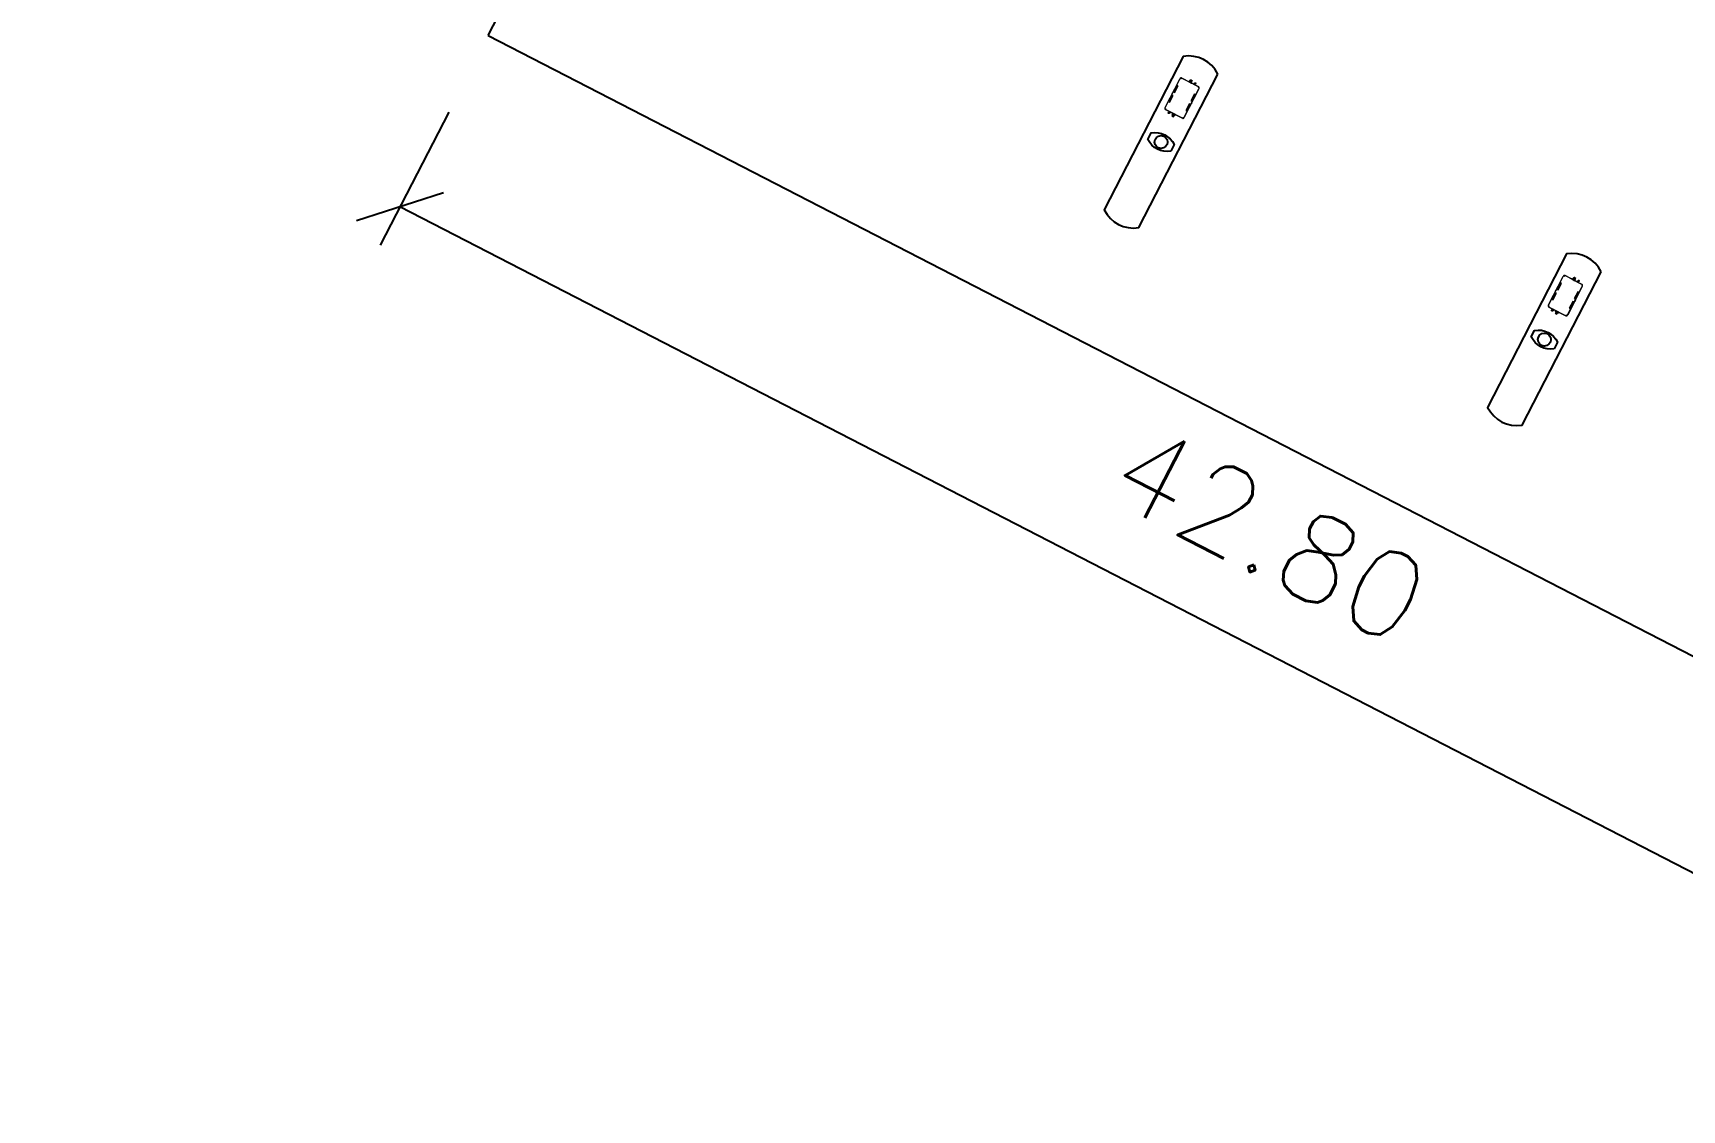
# Model space of a CAD drawing. Header units: millimetres. Extents: x 272118 to 273910, y 9581933 to 9583029.
# Drawn here: x 273223.78 to 273262.01, y 9582507.49 to 9582532.46 of the extents above; entities that cross this region are included whole.
import ezdxf

# ---------------------------------------------------------------- set-up
doc = ezdxf.new("R2010")
doc.units = ezdxf.units.MM
doc.header["$PDMODE"] = 35
for name, color, linetype in [('ARQ-COTAS', 30, 'Continuous'), ('ARQ-ESTRUTURA', 6, 'Continuous'), ('ARQ-PENA-01', 1, 'Continuous'), ('ARQ-PENA-02', 2, 'Continuous'), ('ARQ-PENA-FINA-CINZA', 8, 'Continuous')]:
    doc.layers.add(name, color=color, linetype=linetype)
doc.styles.add('Romans_Anot', font='romans.shx')
doc.dimstyles.new('Escala 1-100', dxfattribs={"dimscale": 10, "dimtxt": 0.2, "dimasz": 0.15, "dimexe": 0.1, "dimexo": 0.2, "dimgap": 0.15, "dimtad": 1, "dimzin": 4, "dimdsep": 46, "dimtxsty": 'Romans_Anot', "dimblk": 'OBLIQUE', "dimcen": 0.25, "dimclrd": 256, "dimclre": 256, "dimclrt": 2, "dimaunit": 1, "dimadec": 3, "dimazin": 0, "dimtfac": 1, "dimtix": 1, "dimtmove": 2, "dimatfit": 3, "dimfxl": 0, "dimlwd": -1, "dimlwe": -1, "dimarcsym": 0})
doc.dimstyles.new('Escala 1-1000', dxfattribs={"dimscale": 15, "dimtxt": 0.2, "dimasz": 0.15, "dimexe": 0.1, "dimexo": 0.2, "dimgap": 0.15, "dimtad": 1, "dimzin": 4, "dimdsep": 46, "dimtxsty": 'Romans_Anot', "dimblk": 'OBLIQUE', "dimcen": 0.25, "dimse1": 1, "dimse2": 1, "dimsd1": 1, "dimsd2": 1, "dimclrd": 256, "dimclre": 256, "dimclrt": 2, "dimaunit": 1, "dimadec": 3, "dimazin": 0, "dimtfac": 1, "dimtix": 1, "dimtmove": 2, "dimatfit": 3, "dimfxl": 0, "dimlwd": -1, "dimlwe": -1, "dimarcsym": 0})

# ---------------------------------------------------------------- blocks, each defined once
blk = doc.blocks.new('BOMBA SUPERIOR')
at = {"layer": 'ARQ-PENA-FINA-CINZA', "lineweight": 5}
for p, q in [((807.347, 416.101), (807.346, 416.098)), ((807.346, 416.098), (807.346, 416.094)), ((807.346, 416.094), (807.346, 415.654)), ((807.346, 416.083), (807.346, 416.084)), ((807.346, 416.084), (807.348, 416.084)), ((807.347, 416.083), (807.346, 416.083)), ((807.348, 416.105), (807.347, 416.103)), ((807.347, 416.103), (807.347, 416.102)), ((807.347, 416.102), (807.347, 416.101)), ((807.349, 416.108), (807.348, 416.105)), ((807.348, 416.084), (807.348, 415.664)), ((807.35, 416.109), (807.349, 416.108)), ((807.351, 416.11), (807.35, 416.109)), ((807.353, 416.112), (807.351, 416.11)), ((807.354, 416.114), (807.353, 416.112)), ((807.355, 416.115), (807.354, 416.114)), ((807.356, 416.116), (807.355, 416.115)), ((807.358, 416.118), (807.356, 416.116)), ((807.36, 416.119), (807.358, 416.118)), ((807.361, 416.12), (807.36, 416.119)), ((807.361, 416.109), (807.36, 416.107)), ((807.36, 416.107), (807.361, 416.104)), ((807.362, 416.12), (807.361, 416.12)), ((807.363, 416.11), (807.361, 416.109)), ((807.361, 416.106), (807.361, 416.107)), ((807.361, 416.107), (807.363, 416.107)), ((807.361, 416.106), (807.361, 416.107)), ((807.363, 416.106), (807.361, 416.106)), ((807.361, 416.104), (807.363, 416.103)), ((807.364, 416.122), (807.362, 416.12)), ((807.365, 416.109), (807.363, 416.11)), ((807.364, 416.109), (807.363, 416.109)), ((807.363, 416.109), (807.363, 416.109)), ((807.363, 416.107), (807.363, 416.109)), ((807.363, 416.109), (807.364, 416.109)), ((807.363, 416.105), (807.363, 416.106)), ((807.363, 416.105), (807.363, 416.105)), ((807.363, 416.105), (807.364, 416.105)), ((807.364, 416.105), (807.363, 416.105)), ((807.363, 416.103), (807.365, 416.104)), ((807.367, 416.123), (807.364, 416.122)), ((807.364, 416.109), (807.364, 416.109)), ((807.364, 416.109), (807.364, 416.107)), ((807.364, 416.107), (807.365, 416.107)), ((807.365, 416.106), (807.364, 416.106)), ((807.364, 416.106), (807.364, 416.105)), ((807.364, 416.105), (807.364, 416.105)), ((807.367, 416.107), (807.365, 416.109)), ((807.365, 416.104), (807.367, 416.107)), ((807.365, 416.107), (807.365, 416.106)), ((807.365, 416.107), (807.365, 416.106)), ((807.368, 416.123), (807.367, 416.123)), ((807.372, 416.123), (807.368, 416.123)), ((807.375, 416.124), (807.372, 416.123)), ((807.376, 416.124), (807.375, 416.124)), ((807.386, 416.124), (807.376, 416.124)), ((807.386, 416.122), (808.126, 416.122)), ((807.387, 416.124), (808.125, 416.124)), ((807.715, 416.107), (807.543, 416.107)), ((807.543, 416.107), (807.543, 416.084)), ((807.543, 416.084), (807.715, 416.084)), ((807.715, 416.084), (807.715, 416.107)), ((807.742, 416.125), (807.745, 416.128)), ((807.742, 416.124), (807.745, 416.127)), ((807.743, 416.125), (807.742, 416.125)), ((807.742, 416.125), (807.742, 416.124)), ((807.745, 416.128), (807.767, 416.128)), ((807.745, 416.127), (807.767, 416.127)), ((807.767, 416.128), (807.77, 416.125)), ((807.767, 416.127), (807.77, 416.124)), ((807.77, 416.125), (807.769, 416.125)), ((807.77, 416.124), (807.77, 416.125)), ((807.968, 416.107), (807.797, 416.107)), ((807.797, 416.107), (807.797, 416.084)), ((807.797, 416.084), (807.968, 416.084)), ((807.968, 416.084), (807.968, 416.107)), ((808.136, 416.124), (808.126, 416.124)), ((808.137, 416.124), (808.136, 416.124)), ((808.14, 416.123), (808.137, 416.124)), ((808.143, 416.123), (808.14, 416.123)), ((808.144, 416.123), (808.143, 416.123)), ((808.147, 416.122), (808.144, 416.123)), ((808.146, 416.109), (808.145, 416.107)), ((808.145, 416.107), (808.146, 416.104)), ((808.149, 416.11), (808.146, 416.109)), ((808.146, 416.104), (808.149, 416.103)), ((808.15, 416.12), (808.147, 416.122)), ((808.148, 416.107), (808.147, 416.107)), ((808.147, 416.107), (808.147, 416.106)), ((808.147, 416.106), (808.147, 416.107)), ((808.147, 416.106), (808.148, 416.106)), ((808.149, 416.109), (808.148, 416.109)), ((808.148, 416.109), (808.148, 416.109)), ((808.148, 416.109), (808.148, 416.107)), ((808.148, 416.109), (808.149, 416.109)), ((808.148, 416.106), (808.148, 416.105)), ((808.148, 416.105), (808.148, 416.105)), ((808.148, 416.105), (808.149, 416.105)), ((808.149, 416.105), (808.148, 416.105)), ((808.151, 416.109), (808.149, 416.11)), ((808.15, 416.109), (808.149, 416.109)), ((808.149, 416.109), (808.149, 416.107)), ((808.149, 416.107), (808.15, 416.107)), ((808.15, 416.106), (808.149, 416.106)), ((808.149, 416.106), (808.149, 416.105)), ((808.149, 416.105), (808.15, 416.105)), ((808.149, 416.103), (808.151, 416.104)), ((808.151, 416.12), (808.15, 416.12)), ((808.15, 416.106), (808.15, 416.107)), ((808.15, 416.107), (808.15, 416.106)), ((808.152, 416.119), (808.151, 416.12)), ((808.152, 416.107), (808.151, 416.109)), ((808.151, 416.104), (808.152, 416.107)), ((808.154, 416.118), (808.152, 416.119)), ((808.156, 416.116), (808.154, 416.118)), ((808.157, 416.115), (808.156, 416.116)), ((808.158, 416.114), (808.157, 416.115)), ((808.159, 416.112), (808.158, 416.114)), ((808.161, 416.11), (808.159, 416.112)), ((808.162, 416.109), (808.161, 416.11)), ((808.162, 416.108), (808.162, 416.109)), ((808.163, 416.105), (808.162, 416.108)), ((808.164, 416.103), (808.163, 416.105)), ((808.165, 416.102), (808.164, 416.103)), ((808.164, 415.664), (808.164, 416.084)), ((808.164, 416.084), (808.166, 416.084)), ((808.165, 416.101), (808.165, 416.102)), ((808.165, 416.098), (808.165, 416.101)), ((808.165, 416.095), (808.165, 416.098)), ((808.166, 416.094), (808.165, 416.095)), ((808.165, 416.084), (808.165, 416.083)), ((808.165, 416.083), (808.166, 416.083)), ((808.166, 415.654), (808.166, 416.094)), ((807.283, 415.897), (807.282, 415.896)), ((807.282, 415.896), (807.282, 415.852)), ((807.283, 415.895), (807.282, 415.896)), ((807.282, 415.876), (807.283, 415.877)), ((807.282, 415.872), (807.283, 415.87)), ((807.282, 415.852), (807.283, 415.853)), ((807.282, 415.852), (807.283, 415.851)), ((807.32, 415.895), (807.283, 415.897)), ((807.283, 415.897), (807.283, 415.897)), ((807.32, 415.893), (807.283, 415.895)), ((807.283, 415.895), (807.283, 415.895)), ((807.283, 415.877), (807.283, 415.877)), ((807.283, 415.877), (807.31, 415.877)), ((807.283, 415.87), (807.283, 415.87)), ((807.283, 415.87), (807.31, 415.87)), ((807.283, 415.853), (807.32, 415.855)), ((807.283, 415.853), (807.283, 415.853)), ((807.283, 415.851), (807.32, 415.852)), ((807.283, 415.851), (807.283, 415.851)), ((807.295, 415.988), (807.296, 415.994)), ((807.296, 415.982), (807.295, 415.988)), ((807.295, 415.874), (807.295, 415.875)), ((807.295, 415.875), (807.311, 415.875)), ((807.295, 415.873), (807.295, 415.874)), ((807.311, 415.873), (807.295, 415.873)), ((807.295, 415.873), (807.295, 415.873)), ((807.295, 415.873), (807.295, 415.873)), ((807.296, 415.994), (807.3, 415.998)), ((807.3, 415.978), (807.296, 415.982)), ((807.3, 415.998), (807.304, 416.002)), ((807.304, 415.974), (807.3, 415.978)), ((807.304, 416.002), (807.31, 416.003)), ((807.31, 415.973), (807.304, 415.974)), ((807.31, 416.003), (807.327, 416.003)), ((807.327, 415.973), (807.31, 415.973)), ((807.321, 415.88), (807.312, 415.879)), ((807.312, 415.879), (807.312, 415.869)), ((807.312, 415.869), (807.312, 415.879)), ((807.312, 415.878), (807.312, 415.878)), ((807.312, 415.878), (807.312, 415.877)), ((807.312, 415.875), (807.312, 415.874)), ((807.312, 415.873), (807.312, 415.873)), ((807.312, 415.87), (807.312, 415.87)), ((807.312, 415.87), (807.312, 415.869)), ((807.312, 415.869), (807.313, 415.869)), ((807.321, 415.867), (807.312, 415.869)), ((807.321, 415.907), (807.32, 415.906)), ((807.32, 415.906), (807.321, 415.906)), ((807.32, 415.906), (807.32, 415.89)), ((807.32, 415.904), (807.32, 415.903)), ((807.321, 415.903), (807.32, 415.903)), ((807.32, 415.903), (807.321, 415.903)), ((807.321, 415.895), (807.32, 415.895)), ((807.32, 415.895), (807.321, 415.895)), ((807.32, 415.89), (807.321, 415.89)), ((807.321, 415.859), (807.32, 415.859)), ((807.32, 415.859), (807.32, 415.842)), ((807.32, 415.852), (807.32, 415.853)), ((807.32, 415.853), (807.321, 415.853)), ((807.321, 415.852), (807.32, 415.852)), ((807.321, 415.845), (807.32, 415.844)), ((807.32, 415.844), (807.321, 415.844)), ((807.32, 415.842), (807.32, 415.841)), ((807.32, 415.841), (807.321, 415.841)), ((807.323, 415.907), (807.321, 415.907)), ((807.321, 415.907), (807.321, 415.907)), ((807.321, 415.903), (807.321, 415.903)), ((807.321, 415.899), (807.322, 415.901)), ((807.321, 415.897), (807.321, 415.899)), ((807.321, 415.892), (807.321, 415.897)), ((807.321, 415.896), (807.321, 415.895)), ((807.321, 415.856), (807.321, 415.892)), ((807.321, 415.851), (807.321, 415.856)), ((807.321, 415.848), (807.321, 415.851)), ((807.322, 415.846), (807.321, 415.848)), ((807.321, 415.841), (807.321, 415.84)), ((807.321, 415.84), (807.322, 415.84)), ((807.322, 415.907), (807.342, 415.907)), ((807.322, 415.903), (807.323, 415.905)), ((807.322, 415.901), (807.322, 415.903)), ((807.322, 415.844), (807.322, 415.846)), ((807.323, 415.843), (807.322, 415.844)), ((807.342, 415.84), (807.322, 415.84)), ((807.322, 415.84), (807.323, 415.84)), ((807.323, 415.905), (807.324, 415.906)), ((807.323, 415.905), (807.323, 415.905)), ((807.323, 415.842), (807.323, 415.843)), ((807.324, 415.842), (807.323, 415.842)), ((807.324, 415.906), (807.342, 415.906)), ((807.342, 415.841), (807.324, 415.842)), ((807.327, 416.013), (807.327, 415.964)), ((807.346, 416.013), (807.327, 416.013)), ((807.327, 415.964), (807.346, 415.964)), ((807.346, 415.91), (807.338, 415.91)), ((807.338, 415.91), (807.338, 415.837)), ((807.338, 415.837), (807.346, 415.837)), ((807.343, 415.909), (807.342, 415.908)), ((807.342, 415.908), (807.342, 415.839)), ((807.342, 415.907), (807.342, 415.907)), ((807.342, 415.907), (807.342, 415.907)), ((807.342, 415.906), (807.342, 415.907)), ((807.342, 415.906), (807.342, 415.906)), ((807.342, 415.841), (807.342, 415.841)), ((807.342, 415.84), (807.342, 415.84)), ((807.342, 415.839), (807.342, 415.839)), ((807.342, 415.839), (807.343, 415.839)), ((807.344, 415.909), (807.343, 415.909)), ((807.343, 415.839), (807.344, 415.839)), ((807.344, 415.839), (807.344, 415.909)), ((807.344, 415.909), (807.346, 415.909)), ((807.344, 415.839), (807.346, 415.839)), ((807.346, 415.964), (807.346, 416.013)), ((807.346, 415.822), (807.346, 415.925)), ((807.346, 415.837), (807.346, 415.91)), ((807.346, 415.839), (807.346, 415.909)), ((807.346, 415.909), (807.346, 415.839)), ((807.346, 415.839), (807.346, 415.839)), ((807.346, 415.664), (807.346, 415.665)), ((807.346, 415.665), (807.347, 415.665)), ((807.348, 415.664), (807.346, 415.664)), ((807.716, 415.663), (807.544, 415.663)), ((807.544, 415.663), (807.544, 415.64)), ((807.716, 415.64), (807.716, 415.663)), ((807.968, 415.663), (807.796, 415.663)), ((807.796, 415.663), (807.796, 415.64)), ((807.968, 415.64), (807.968, 415.663)), ((808.166, 415.664), (808.164, 415.664)), ((808.166, 415.665), (808.165, 415.665)), ((808.165, 415.665), (808.165, 415.664)), ((808.166, 415.822), (808.166, 415.925)), ((808.166, 415.837), (808.166, 415.91)), ((808.166, 415.91), (808.173, 415.91)), ((808.166, 415.839), (808.166, 415.909)), ((808.166, 415.909), (808.166, 415.839)), ((808.167, 415.909), (808.166, 415.909)), ((808.167, 415.839), (808.166, 415.839)), ((808.166, 415.839), (808.166, 415.839)), ((808.173, 415.837), (808.166, 415.837)), ((808.184, 415.784), (808.166, 415.784)), ((808.166, 415.784), (808.166, 415.734)), ((808.166, 415.734), (808.184, 415.734)), ((808.167, 415.909), (808.168, 415.909)), ((808.167, 415.839), (808.167, 415.909)), ((808.168, 415.839), (808.167, 415.839)), ((808.168, 415.909), (808.169, 415.908)), ((808.169, 415.839), (808.168, 415.839)), ((808.169, 415.908), (808.169, 415.839)), ((808.17, 415.907), (808.169, 415.907)), ((808.169, 415.906), (808.169, 415.907)), ((808.17, 415.906), (808.169, 415.906)), ((808.169, 415.841), (808.17, 415.841)), ((808.169, 415.84), (808.17, 415.84)), ((808.169, 415.839), (808.169, 415.839)), ((808.19, 415.907), (808.17, 415.907)), ((808.17, 415.907), (808.17, 415.907)), ((808.188, 415.906), (808.17, 415.906)), ((808.17, 415.841), (808.188, 415.842)), ((808.17, 415.84), (808.19, 415.84)), ((808.173, 415.91), (808.173, 415.837)), ((808.184, 415.734), (808.184, 415.784)), ((808.184, 415.774), (808.201, 415.774)), ((808.201, 415.745), (808.184, 415.745)), ((808.188, 415.907), (808.19, 415.907)), ((808.188, 415.905), (808.188, 415.906)), ((808.189, 415.905), (808.188, 415.905)), ((808.188, 415.842), (808.189, 415.843)), ((808.188, 415.842), (808.188, 415.842)), ((808.19, 415.84), (808.188, 415.84)), ((808.19, 415.903), (808.189, 415.905)), ((808.189, 415.844), (808.19, 415.846)), ((808.189, 415.843), (808.189, 415.844)), ((808.19, 415.907), (808.191, 415.907)), ((808.19, 415.901), (808.19, 415.903)), ((808.19, 415.899), (808.19, 415.901)), ((808.191, 415.897), (808.19, 415.899)), ((808.19, 415.848), (808.191, 415.851)), ((808.19, 415.846), (808.19, 415.848)), ((808.191, 415.841), (808.19, 415.84)), ((808.19, 415.84), (808.19, 415.84)), ((808.191, 415.907), (808.192, 415.906)), ((808.191, 415.903), (808.192, 415.903)), ((808.192, 415.903), (808.191, 415.903)), ((808.191, 415.892), (808.191, 415.897)), ((808.191, 415.896), (808.191, 415.895)), ((808.191, 415.895), (808.192, 415.895)), ((808.191, 415.856), (808.191, 415.892)), ((808.192, 415.89), (808.191, 415.89)), ((808.191, 415.88), (808.199, 415.879)), ((808.191, 415.867), (808.199, 415.869)), ((808.191, 415.859), (808.192, 415.859)), ((808.191, 415.851), (808.191, 415.856)), ((808.191, 415.852), (808.192, 415.852)), ((808.191, 415.845), (808.192, 415.844)), ((808.192, 415.841), (808.191, 415.841)), ((808.192, 415.906), (808.192, 415.906)), ((808.192, 415.906), (808.192, 415.89)), ((808.192, 415.904), (808.192, 415.903)), ((808.192, 415.903), (808.192, 415.903)), ((808.192, 415.895), (808.228, 415.897)), ((808.192, 415.893), (808.228, 415.895)), ((808.192, 415.895), (808.192, 415.895)), ((808.192, 415.859), (808.192, 415.842)), ((808.228, 415.853), (808.192, 415.855)), ((808.192, 415.852), (808.192, 415.853)), ((808.192, 415.853), (808.192, 415.853)), ((808.192, 415.852), (808.228, 415.851)), ((808.192, 415.844), (808.192, 415.844)), ((808.192, 415.842), (808.192, 415.841)), ((808.199, 415.879), (808.199, 415.869)), ((808.199, 415.869), (808.199, 415.879)), ((808.2, 415.878), (808.199, 415.877)), ((808.199, 415.877), (808.199, 415.877)), ((808.199, 415.875), (808.2, 415.874)), ((808.2, 415.873), (808.199, 415.873)), ((808.199, 415.873), (808.199, 415.873)), ((808.199, 415.87), (808.199, 415.87)), ((808.199, 415.87), (808.2, 415.87)), ((808.199, 415.869), (808.2, 415.869)), ((808.2, 415.878), (808.2, 415.878)), ((808.216, 415.875), (808.2, 415.875)), ((808.2, 415.873), (808.216, 415.873)), ((808.2, 415.87), (808.2, 415.869)), ((808.228, 415.877), (808.201, 415.877)), ((808.228, 415.87), (808.201, 415.87)), ((808.201, 415.774), (808.207, 415.773)), ((808.207, 415.746), (808.201, 415.745)), ((808.207, 415.773), (808.212, 415.77)), ((808.212, 415.749), (808.207, 415.746)), ((808.212, 415.77), (808.215, 415.765)), ((808.215, 415.754), (808.212, 415.749)), ((808.215, 415.765), (808.216, 415.76)), ((808.216, 415.76), (808.215, 415.754)), ((808.217, 415.874), (808.216, 415.875)), ((808.216, 415.873), (808.216, 415.873)), ((808.216, 415.873), (808.217, 415.873)), ((808.217, 415.873), (808.217, 415.874)), ((808.228, 415.897), (808.229, 415.897)), ((808.228, 415.895), (808.229, 415.895)), ((808.229, 415.877), (808.228, 415.877)), ((808.229, 415.87), (808.228, 415.87)), ((808.229, 415.853), (808.228, 415.853)), ((808.228, 415.851), (808.229, 415.851)), ((808.229, 415.897), (808.23, 415.896)), ((808.229, 415.895), (808.23, 415.896)), ((808.23, 415.876), (808.229, 415.877)), ((808.23, 415.872), (808.229, 415.87)), ((808.23, 415.852), (808.229, 415.853)), ((808.229, 415.851), (808.23, 415.852)), ((808.23, 415.896), (808.23, 415.852)), ((807.346, 415.654), (807.346, 415.651)), ((807.346, 415.651), (807.347, 415.647)), ((807.347, 415.647), (807.347, 415.646)), ((807.347, 415.646), (807.348, 415.642)), ((807.348, 415.642), (807.35, 415.639)), ((807.35, 415.639), (807.351, 415.638)), ((807.351, 415.638), (807.353, 415.634)), ((807.353, 415.634), (807.355, 415.632)), ((807.355, 415.632), (807.357, 415.631)), ((807.358, 415.643), (807.357, 415.641)), ((807.357, 415.641), (807.358, 415.639)), ((807.357, 415.631), (807.36, 415.628)), ((807.36, 415.645), (807.358, 415.641)), ((807.36, 415.645), (807.358, 415.643)), ((807.358, 415.641), (807.36, 415.637)), ((807.358, 415.639), (807.36, 415.637)), ((807.361, 415.646), (807.36, 415.645)), ((807.363, 415.646), (807.36, 415.645)), ((807.361, 415.643), (807.36, 415.641)), ((807.36, 415.641), (807.361, 415.638)), ((807.36, 415.637), (807.361, 415.636)), ((807.36, 415.637), (807.363, 415.635)), ((807.36, 415.628), (807.361, 415.627)), ((807.363, 415.646), (807.361, 415.646)), ((807.363, 415.645), (807.361, 415.643)), ((807.361, 415.64), (807.361, 415.641)), ((807.361, 415.641), (807.363, 415.641)), ((807.361, 415.64), (807.361, 415.641)), ((807.363, 415.64), (807.361, 415.64)), ((807.361, 415.638), (807.363, 415.637)), ((807.361, 415.636), (807.363, 415.635)), ((807.361, 415.627), (807.364, 415.626)), ((807.367, 415.645), (807.363, 415.646)), ((807.367, 415.645), (807.363, 415.646)), ((807.365, 415.643), (807.363, 415.645)), ((807.363, 415.641), (807.363, 415.643)), ((807.363, 415.643), (807.364, 415.643)), ((807.364, 415.642), (807.363, 415.642)), ((807.363, 415.642), (807.363, 415.642)), ((807.363, 415.639), (807.363, 415.64)), ((807.363, 415.639), (807.363, 415.639)), ((807.363, 415.639), (807.364, 415.639)), ((807.364, 415.639), (807.363, 415.639)), ((807.363, 415.637), (807.365, 415.638)), ((807.363, 415.635), (807.367, 415.637)), ((807.363, 415.635), (807.367, 415.637)), ((807.364, 415.643), (807.364, 415.641)), ((807.364, 415.642), (807.364, 415.642)), ((807.364, 415.641), (807.365, 415.641)), ((807.365, 415.64), (807.364, 415.64)), ((807.364, 415.64), (807.364, 415.639)), ((807.364, 415.639), (807.364, 415.639)), ((807.364, 415.626), (807.368, 415.625)), ((807.367, 415.641), (807.365, 415.643)), ((807.365, 415.638), (807.367, 415.641)), ((807.365, 415.641), (807.365, 415.64)), ((807.365, 415.641), (807.365, 415.64)), ((807.368, 415.641), (807.367, 415.645)), ((807.368, 415.643), (807.367, 415.645)), ((807.367, 415.637), (807.368, 415.641)), ((807.367, 415.637), (807.368, 415.639)), ((807.369, 415.641), (807.368, 415.643)), ((807.368, 415.639), (807.369, 415.641)), ((807.368, 415.625), (807.369, 415.625)), ((807.369, 415.625), (807.374, 415.624)), ((807.374, 415.624), (807.376, 415.624)), ((807.376, 415.624), (807.386, 415.624)), ((807.386, 415.624), (807.386, 415.626)), ((807.386, 415.626), (808.126, 415.626)), ((807.386, 415.624), (807.387, 415.624)), ((807.387, 415.624), (807.386, 415.624)), ((808.125, 415.624), (807.387, 415.624)), ((807.387, 415.624), (807.388, 415.624)), ((807.544, 415.64), (807.716, 415.64)), ((807.742, 415.623), (807.742, 415.624)), ((807.742, 415.624), (807.745, 415.62)), ((807.745, 415.619), (807.742, 415.623)), ((807.742, 415.623), (807.743, 415.623)), ((807.745, 415.62), (807.767, 415.62)), ((807.767, 415.619), (807.745, 415.619)), ((807.767, 415.62), (807.77, 415.624)), ((807.77, 415.623), (807.767, 415.619)), ((807.77, 415.623), (807.769, 415.623)), ((807.77, 415.624), (807.77, 415.623)), ((807.796, 415.64), (807.968, 415.64)), ((808.125, 415.624), (808.125, 415.624)), ((808.125, 415.624), (808.136, 415.624)), ((808.126, 415.624), (808.125, 415.624)), ((808.126, 415.626), (808.126, 415.624)), ((808.136, 415.624), (808.138, 415.624)), ((808.138, 415.624), (808.142, 415.625)), ((808.142, 415.625), (808.144, 415.625)), ((808.145, 415.645), (808.143, 415.641)), ((808.145, 415.645), (808.143, 415.643)), ((808.143, 415.643), (808.143, 415.641)), ((808.143, 415.641), (808.145, 415.637)), ((808.143, 415.641), (808.143, 415.639)), ((808.143, 415.639), (808.145, 415.637)), ((808.147, 415.646), (808.144, 415.646)), ((808.144, 415.646), (808.144, 415.641)), ((808.144, 415.641), (808.147, 415.641)), ((808.144, 415.625), (808.147, 415.626)), ((808.146, 415.646), (808.145, 415.645)), ((808.149, 415.646), (808.145, 415.645)), ((808.146, 415.643), (808.145, 415.641)), ((808.145, 415.641), (808.146, 415.638)), ((808.145, 415.637), (808.146, 415.636)), ((808.145, 415.637), (808.149, 415.635)), ((808.149, 415.646), (808.146, 415.646)), ((808.149, 415.645), (808.146, 415.643)), ((808.146, 415.638), (808.149, 415.637)), ((808.146, 415.636), (808.149, 415.635)), ((808.147, 415.641), (808.147, 415.646)), ((808.147, 415.641), (808.147, 415.64)), ((808.147, 415.64), (808.147, 415.641)), ((808.147, 415.641), (808.148, 415.641)), ((808.147, 415.64), (808.148, 415.64)), ((808.147, 415.626), (808.15, 415.627)), ((808.148, 415.641), (808.148, 415.643)), ((808.148, 415.643), (808.149, 415.643)), ((808.149, 415.642), (808.148, 415.642)), ((808.148, 415.642), (808.148, 415.642)), ((808.148, 415.64), (808.148, 415.639)), ((808.148, 415.639), (808.148, 415.639)), ((808.148, 415.639), (808.149, 415.639)), ((808.149, 415.639), (808.148, 415.639)), ((808.152, 415.645), (808.149, 415.646)), ((808.152, 415.645), (808.149, 415.646)), ((808.151, 415.643), (808.149, 415.645)), ((808.149, 415.643), (808.149, 415.641)), ((808.15, 415.642), (808.149, 415.642)), ((808.149, 415.641), (808.15, 415.641)), ((808.15, 415.64), (808.149, 415.64)), ((808.149, 415.64), (808.149, 415.639)), ((808.149, 415.639), (808.15, 415.639)), ((808.149, 415.637), (808.151, 415.638)), ((808.149, 415.635), (808.152, 415.637)), ((808.149, 415.635), (808.152, 415.637)), ((808.15, 415.64), (808.15, 415.641)), ((808.15, 415.641), (808.15, 415.64)), ((808.15, 415.627), (808.152, 415.628)), ((808.152, 415.641), (808.151, 415.643)), ((808.151, 415.638), (808.152, 415.641)), ((808.154, 415.641), (808.152, 415.645)), ((808.154, 415.643), (808.152, 415.645)), ((808.152, 415.637), (808.154, 415.641)), ((808.152, 415.637), (808.154, 415.639)), ((808.152, 415.628), (808.155, 415.631)), ((808.154, 415.641), (808.154, 415.643)), ((808.154, 415.639), (808.154, 415.641)), ((808.155, 415.631), (808.157, 415.632)), ((808.157, 415.632), (808.158, 415.634)), ((808.158, 415.634), (808.161, 415.638)), ((808.161, 415.638), (808.162, 415.639)), ((808.162, 415.639), (808.163, 415.642)), ((808.163, 415.642), (808.165, 415.646)), ((808.165, 415.651), (808.166, 415.654)), ((808.165, 415.647), (808.165, 415.651)), ((808.165, 415.646), (808.165, 415.647))]:
    blk.add_line(p, q, dxfattribs=at)
for centre, radius in [((807.363, 416.107), 0.00513), ((807.363, 416.107), 0.00546), ((808.148, 416.107), 0.00513), ((808.149, 416.107), 0.00546)]:
    blk.add_circle(centre, radius, dxfattribs=at)
blk = doc.blocks.new('*D35')
at = {"layer": 'Defpoints', "color": 0, "transparency": 16777216}
for p in [(273247.955, 9582585.194), (273253.665, 9582578.729), (273173, 9582519)]:
    blk.add_point(p, dxfattribs=at)
at = {"layer": 'ARQ-COTAS', "color": 2, "transparency": 16777216, "insert": (273213.705, 9582548.442), "char_height": 3, "attachment_point": 5, "rotation": 41.4483, "style": 'Romans_Anot'}
blk.add_mtext('100.00', dxfattribs=at)
blk = doc.blocks.new('_Oblique')
at = {"color": 0, "linetype": 'ByBlock', "lineweight": -2}
blk.add_line((-0.5, -0.5), (0.5, 0.5), dxfattribs=at)
blk = doc.blocks.new('*D36')
at = {"layer": 'Defpoints', "color": 0, "transparency": 16777216}
for p in [(273173, 9582519), (273261.895, 9582473.2), (273261.895, 9582473.2)]:
    blk.add_point(p, dxfattribs=at)
at = {"layer": 'ARQ-COTAS', "color": 2, "transparency": 16777216, "insert": (273217.937, 9582500.662), "char_height": 3, "attachment_point": 5, "rotation": 332.7421, "style": 'Romans_Anot'}
blk.add_mtext('100.00', dxfattribs=at)
blk = doc.blocks.new('*D37')
at = {"layer": 'Defpoints', "color": 0, "transparency": 16777216}
for p in [(273336.851, 9582539.395), (273336.851, 9582539.395), (273261.895, 9582473.2)]:
    blk.add_point(p, dxfattribs=at)
at = {"layer": 'ARQ-COTAS', "color": 2, "transparency": 16777216, "insert": (273296.891, 9582509.108), "char_height": 3, "attachment_point": 5, "rotation": 41.4483, "style": 'Romans_Anot'}
blk.add_mtext('100.00', dxfattribs=at)
blk = doc.blocks.new('*D40')
at = {"layer": 'ARQ-COTAS', "transparency": 16777216}
for p, q in [((273233.416, 9582530.62), (273231.827, 9582527.535)), ((273270.332, 9582508.822), (273232.285, 9582528.424)), ((273271.59, 9582511.262), (273269.874, 9582507.933))]:
    blk.add_line(p, q, dxfattribs=at)
at = {"layer": 'Defpoints', "color": 0, "transparency": 16777216}
for p in [(273234.332, 9582532.398), (273232.285, 9582528.424), (273272.506, 9582513.04)]:
    blk.add_point(p, dxfattribs=at)
at = {"layer": 'ARQ-COTAS', "transparency": 16777216, "xscale": 1.5, "yscale": 1.5, "zscale": 1.5}
for p, rotation in [((273232.285, 9582528.424), 152.7420631240828), ((273270.332, 9582508.822), 332.7420631240828)]:
    blk.add_blockref('_Oblique', p, dxfattribs=dict(at, rotation=rotation))
at = {"layer": 'ARQ-COTAS', "color": 2, "transparency": 16777216, "insert": (273252.454, 9582520.845), "char_height": 2, "attachment_point": 5, "rotation": 332.7421, "style": 'Romans_Anot'}
blk.add_mtext('42.80', dxfattribs=at)
blk = doc.blocks.new('*D42')
at = {"layer": 'ARQ-COTAS', "transparency": 16777216}
for p, q in [((273274.283, 9582512.124), (273277.71, 9582510.359)), ((273276.821, 9582510.817), (273258.375, 9582475.014)), ((273255.838, 9582476.321), (273259.264, 9582474.556))]:
    blk.add_line(p, q, dxfattribs=at)
at = {"layer": 'Defpoints', "color": 0, "transparency": 16777216}
for p in [(273272.506, 9582513.04), (273254.06, 9582477.237), (273258.375, 9582475.014)]:
    blk.add_point(p, dxfattribs=at)
at = {"layer": 'ARQ-COTAS', "transparency": 16777216, "xscale": 1.5, "yscale": 1.5, "zscale": 1.5}
for p, rotation in [((273276.821, 9582510.817), 62.74206312157573), ((273258.375, 9582475.014), 242.7420631215758)]:
    blk.add_blockref('_Oblique', p, dxfattribs=dict(at, rotation=rotation))
at = {"layer": 'ARQ-COTAS', "color": 2, "transparency": 16777216, "insert": (273265.375, 9582494.06), "char_height": 2, "attachment_point": 5, "rotation": 62.7421, "style": 'Romans_Anot'}
blk.add_mtext('40.28', dxfattribs=at)

msp = doc.modelspace()

# ---------------------------------------------------------------- linework, layer by layer
at = {"layer": 'ARQ-ESTRUTURA', "color": 8}
for points in [[(273250.161, 9582529.714, -0.333333), (273249.628, 9582529.989), (273249.706, 9582530.142, -0.333333), (273250.24, 9582529.867)], [(273259.051, 9582525.134, -0.333333), (273258.517, 9582525.409), (273258.596, 9582525.562, -0.333333), (273259.129, 9582525.287)]]:
    msp.add_lwpolyline(points, format="xyb", close=True, dxfattribs=at)
for centre in [(273249.934, 9582529.928), (273249.934, 9582529.928), (273258.823, 9582525.348), (273258.823, 9582525.348)]:
    msp.add_circle(centre, 0.15, dxfattribs=at)
at = {"layer": 'ARQ-PENA-01', "color": 8}
for q in [(273243.492, 9582550.177), (273262.779, 9582517.742)]:
    msp.add_line((273234.332, 9582532.398), q, dxfattribs=at)
at = {"layer": 'ARQ-PENA-02', "color": 8}
for points in [[(273251.25, 9582531.5, 0.333333), (273250.45, 9582531.912), (273248.618, 9582528.356, 0.333333), (273249.418, 9582527.944)], [(273260.139, 9582526.92, 0.333333), (273259.339, 9582527.332), (273257.507, 9582523.776, 0.333333), (273258.307, 9582523.364)]]:
    msp.add_lwpolyline(points, format="xyb", close=True, dxfattribs=at)

# ---------------------------------------------------------------- block references
at = {"color": 8, "rotation": 62.74206312164331}
for p in [(273250.163, 9581622.418), (273259.053, 9581617.838)]:
    msp.add_blockref('BOMBA SUPERIOR', p, dxfattribs=at)

# ---------------------------------------------------------------- dimensions: what is measured, and where the dimension line sits
at = {"layer": 'ARQ-COTAS'}
for p1, p2, distance, picture, middle in [((273173, 9582519), (273247.955, 9582585.194), -8.626, '*D35', (273213.705, 9582548.442)), ((273261.895, 9582473.2), (273336.851, 9582539.395), 0, '*D37', (273296.891, 9582509.108))]:
    dim = msp.add_aligned_dim(p1=p1, p2=p2, distance=distance, dimstyle='Escala 1-1000', dxfattribs=at)
    dim.commit()
    dim.dimension.update_dxf_attribs({"geometry": picture, "text_midpoint": middle})
for base, p2, angle, picture, middle in [((273232.285, 9582528.424), (273234.332, 9582532.398), 152.7421, '*D40', (273252.454, 9582520.845)), ((273258.375, 9582475.014), (273254.06, 9582477.237), 242.7421, '*D42', (273265.375, 9582494.06))]:
    dim = msp.add_linear_dim(base=base, p1=(273272.506, 9582513.04), p2=p2, angle=angle, dimstyle='Escala 1-100', dxfattribs=at)
    dim.commit()
    dim.dimension.update_dxf_attribs({"geometry": picture, "text_midpoint": middle})
dim = msp.add_linear_dim(base=(273261.895, 9582473.2), p1=(273173, 9582519), p2=(273261.895, 9582473.2), angle=332.7421, dimstyle='Escala 1-1000', dxfattribs=at)
dim.commit()
dim.dimension.update_dxf_attribs({"geometry": '*D36', "text_midpoint": (273217.937, 9582500.662), "dimtype": 161})

doc.saveas('drawing.dxf')
